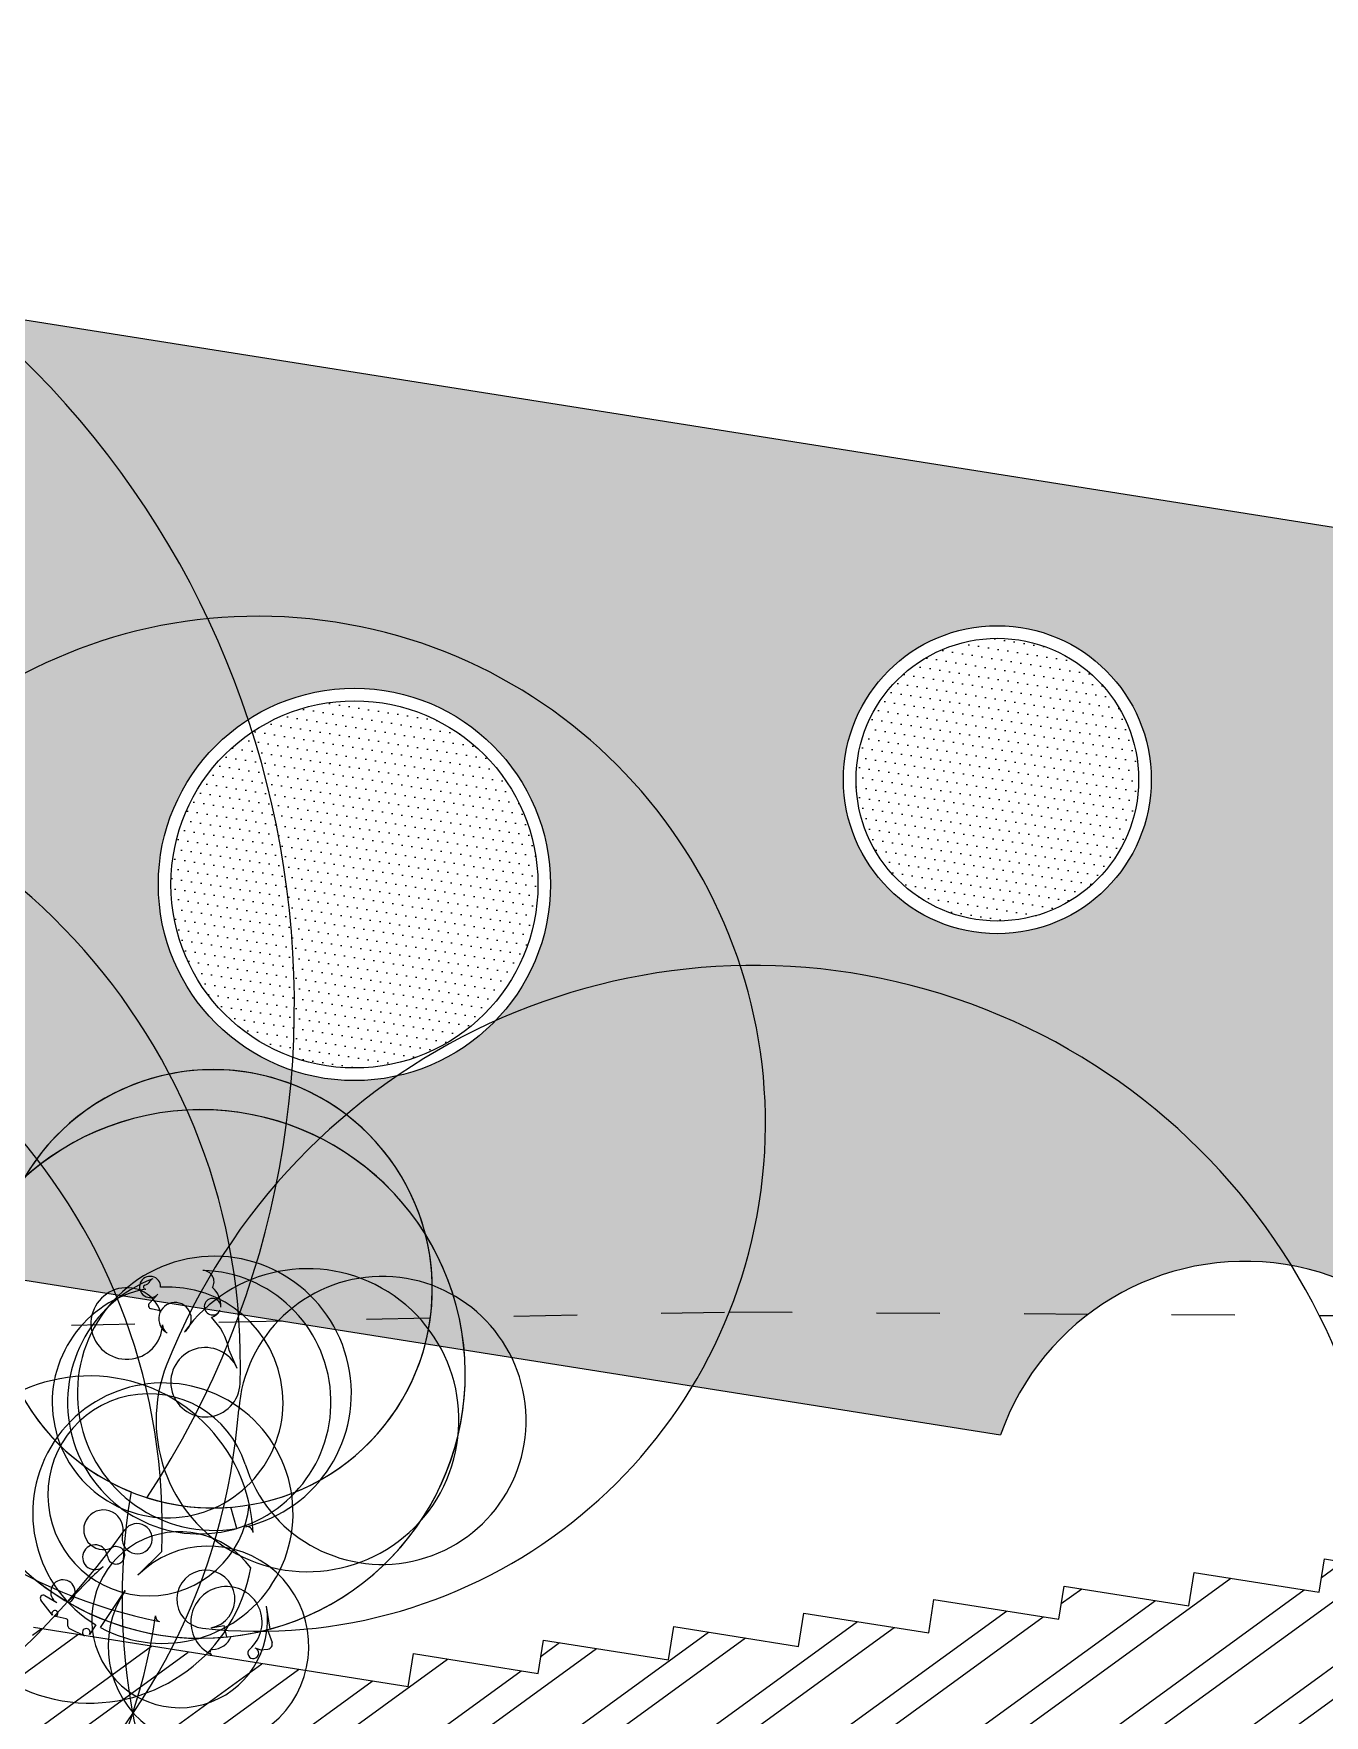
# Model space of a CAD drawing. Extents: x -640655 to -640254, y -1045449 to -1045159.
# Drawn here: x -640500.68 to -640494.56, y -1045302.24 to -1045294.26 of the extents above; entities that cross this region are included whole.
import ezdxf

# ---------------------------------------------------------------- set-up
doc = ezdxf.new("R2010")
doc.units = 0
doc.header["$MEASUREMENT"] = 0
doc.linetypes.add('DASHED1', pattern=[1, 0.3, -0.4, 0.3])
doc.layers.get('0').update_dxf_attribs({"linetype": 'CONTINUOUS'})
for name, color, linetype in [('REZY', 14, 'CONTINUOUS'), ('T_srafa', 8, 'CONTINUOUS'), ('T_stafaz', 7, 'CONTINUOUS'), ('T_tenka', 4, 'CONTINUOUS'), ('T_tlusta', 1, 'CONTINUOUS')]:
    doc.layers.add(name, color=color, linetype=linetype)
pattern_1 = [(350.999936149, (0, 0), (0.0304818585404, 0.0426314242217), [0, -0.046875])]

# ---------------------------------------------------------------- blocks, each defined once
blk = doc.blocks.new('PO07')
for p, q in [((-598.1, 1606.4), (-565.3, 1654.5)), ((-549.8, 1579.2), (-585.2, 1580.7)), ((-138.1, 1366), (-188.9, 1445.2)), ((-21.5, 615.1), (-65, 710.3)), ((-356, 452.2), (-450.9, 322.2)), ((-759.3, 145.4), (-686.9, 248.7)), ((-587.3, 50.5), (-498.1, 242.2)), ((209.8, 168.9), (176.6, 272.7)), ((197.5, 163.5), (228.7, 107.7)), ((-820.3, 72.2), (-886.5, 134.3)), ((-871.6, 158.1), (-809.9, 134.2)), ((-67.2, 130.7), (-8.9, 151.7)), ((12.7, 99.6), (-8.9, 151.7)), ((-753.3, 65), (-811.6, 68.5)), ((-740.1, 31.8), (-744, 56.5)), ((-731.2, 21.7), (-654.7, -0.5)), ((-610.8, 59.5), (-633.1, 9.5)), ((178.7, 63.7), (153.6, 68.5)), ((178.7, 63.7), (214.5, 73.6))]:
    blk.add_line(p, q)
for centre, radius, start, end in [((-290.8, 1179.6), 625.1, 97.40799, 119.6653), ((-364.4, 1745.6), 54.3, 338.87487, 97.40799), ((-628.8, 1678.6), 9.48, 114.5064, 289.9293), ((-649.8, 1724.7), 41.2, 294.5064, 338.7573), ((-438.9, 1154.8), 547.7, 102.45949, 109.9293), ((-587.5, 1700.5), 25.6, 119.6653, 158.7573), ((-606.8, 1682.8), 50.2, 325.7376, 7.77868), ((-375.4, 1628.1), 115.7, 6.3164, 57.8014), ((-584.5, 1597.1), 16.4, 145.7376, 267.5736), ((-320.3, 1642.8), 61.1, 292.31368, 343.3843), ((-299.3, 1636.6), 39.2, 343.3843, 6.3164), ((-550.4, 1565.1), 14.1, 27.1367, 87.57362), ((-689.1, 1494.1), 169.9, 7.12932, 27.1367), ((-473.1, 1339.4), 303.2, 20.43437, 54.52989), ((-477.5, 1520.5), 43.3, 187.1293, 250.4408), ((-466.3, 1552.3), 77, 250.4408, 314.42389), ((230.2, 1175.4), 718.7, 153.39426, 167.3332), ((-276.6, 1277.1), 164.6, 7.14616, 32.67369), ((2454.7, 675.5), 2998.7, 167.3332, 179.3793), ((-3048.8, 929.6), 2958.5, 4.70312, 7.14616), ((580.4, 1229.7), 683.1, 184.7267, 206.6751), ((-458.3, 707.8), 479.3, 3.23248, 26.67511), ((-309.4, 1720.9), 1039.7, 283.59321, 288.4839), ((-4360.7, 2447.4), 4272.6, 333.2715, 335.75445), ((-309.4, 1720.9), 1039.7, 256.9703, 261.39468), ((-226.5, 1232), 650.1, 288.38027, 292.1088), ((29.2, 602.5), 29.3, 11.45268, 112.1088), ((-702.5, 454.3), 775.9, 359.06225, 11.45268), ((-645.2, 510.5), 93.8, 305.2545, 354.1086), ((-480.6, 493.5), 71.7, 153.2715, 174.1086), ((-567.1, 400.1), 41.5, 125.2545, 194.2059), ((-3195.6, 120.5), 2858.9, 0.4911, 6.66276), ((-221, 145.5), 417.4, 17.72922, 45.17039), ((508, -588.9), 1459.1, 140.5612, 144.9714), ((-664.4, 375.4), 58.8, 320.5612, 14.20592), ((-66.3, 41.4), 476.2, 143.8625, 155.054), ((-303.1, 1312.8), 1253.7, 293.53602, 294.1494), ((-876.8, 144.7), 14.3, 68.81573, 226.8586), ((-788.9, 188.4), 58.2, 248.8157, 306.37809), ((-378.9, 632.1), 617.7, 231.9868, 232.55707), ((-313.4, 145.2), 23.4, 180.4911, 267.7825), ((-221.1, 2527.5), 2407.5, 267.7825, 272.7067), ((-114, 260.6), 138.1, 272.7067, 289.787), ((-63.2, 127.1), 98.2, 280.5128, 346.92752), ((-303.1, 1312.8), 1253.7, 284.5901, 285.52555), ((208.2, 96.2), 23.5, 285.3876, 29.20942), ((-810.8, 82.4), 13.9, 226.8586, 266.5982), ((-753.9, 55), 10, 8.79984, 86.59815), ((-727.7, 33.8), 12.6, 188.7998, 253.8179), ((-649.6, 16.9), 18.1, 253.8179, 335.9928), ((-378.9, 632.1), 617.7, 247.94384, 250.284), ((-43, 18.4), 12.4, 100.5128, 254.0668), ((0, 169), 169, 254.0668, 319.7622), ((148.8, 43.2), 25.8, 79.17568, 139.7622)]:
    blk.add_arc(centre, radius, start, end)

msp = doc.modelspace()

# ---------------------------------------------------------------- hatches: boundary and pattern name
at = {"layer": 'T_srafa', "linetype": 'Continuous'}
h = msp.add_hatch(dxfattribs=at)
h.set_pattern_fill('DOTS', color=251, scale=0.75, style=0)
h.set_pattern_definition(pattern_1)
h.paths.add_polyline_path([(-640496.7696, -1045297.6993, 1), (-640495.445, -1045297.9091, 1)])
h = msp.add_hatch(dxfattribs=at)
h.set_pattern_fill('DOTS', color=251, scale=0.75, style=0)
h.set_pattern_definition(pattern_1)
h.paths.add_polyline_path([(-640498.2986, -1045298.4372, 1), (-640500.0188, -1045298.1648, 1)])
h = msp.add_hatch(dxfattribs=at)
h.set_pattern_fill('ANSI32', color=256, style=0)
h.set_pattern_definition([(35.99993615, (0, 0), (-0.22041913152, 0.30338161853), []), (35.99993615, (0.1746, -0.02765), (-0.22041913152, 0.30338161853), [])])
h.paths.add_polyline_path([(-640516.3097, -1045300.5783), (-640520.1792, -1045300.0216), (-640520.1694, -1045299.9624), (-640520.1893, -1045299.8984), (-640522.3799, -1045299.5384), (-640524.3208, -1045300.5571), (-640516.5025, -1045301.7954)])
h.paths.add_polyline_path([(-640480.2386, -1045300.2851), (-640480.2513, -1045300.3649), (-640480.5476, -1045300.318), (-640480.5726, -1045300.476), (-640480.8689, -1045300.4291), (-640480.8939, -1045300.5871), (-640481.1902, -1045300.5402), (-640481.2153, -1045300.6982), (-640481.5116, -1045300.6513), (-640481.5366, -1045300.8093), (-640481.8329, -1045300.7624), (-640481.8579, -1045300.9204), (-640482.1542, -1045300.8735), (-640482.1793, -1045301.0315), (-640482.4756, -1045300.9846), (-640482.5006, -1045301.1426), (-640482.7969, -1045301.0957), (-640482.8219, -1045301.2537), (-640483.1182, -1045301.2068), (-640483.1433, -1045301.3648), (-640483.4396, -1045301.3179), (-640483.4646, -1045301.4759), (-640483.7609, -1045301.429), (-640483.7859, -1045301.587), (-640484.0823, -1045301.5401), (-640484.1073, -1045301.6981), (-640485.0715, -1045301.5454), (-640487.8111, -1045301.1114), (-640487.8361, -1045301.2695), (-640488.4288, -1045301.1756), (-640488.4538, -1045301.3336), (-640489.0464, -1045301.2398), (-640489.0714, -1045301.3978), (-640489.664, -1045301.304), (-640489.6891, -1045301.462), (-640490.2817, -1045301.3681), (-640490.3067, -1045301.5262), (-640490.8993, -1045301.4323), (-640490.9244, -1045301.5903), (-640491.517, -1045301.4965), (-640491.542, -1045301.6545), (-640492.1346, -1045301.5606), (-640492.1596, -1045301.7187), (-640492.7523, -1045301.6248), (-640492.7773, -1045301.7828), (-640494.5551, -1045301.5012), (-640494.5802, -1045301.6593), (-640495.1728, -1045301.5654), (-640495.1978, -1045301.7234), (-640495.7904, -1045301.6296), (-640495.8154, -1045301.7876), (-640496.4081, -1045301.6937), (-640496.4331, -1045301.8518), (-640497.0257, -1045301.7579), (-640497.0507, -1045301.9159), (-640497.6433, -1045301.8221), (-640497.6684, -1045301.9801), (-640498.261, -1045301.8863), (-640498.286, -1045302.0443), (-640498.8786, -1045301.9504), (-640498.9037, -1045302.1085), (-640500.6815, -1045301.8269), (-640500.7065, -1045301.9849), (-640501.2991, -1045301.891), (-640501.3242, -1045302.0491), (-640501.9168, -1045301.9552), (-640501.9418, -1045302.1132), (-640502.5344, -1045302.0194), (-640502.5594, -1045302.1774), (-640503.1521, -1045302.0835), (-640503.1771, -1045302.2416), (-640503.7697, -1045302.1477), (-640503.7947, -1045302.3057), (-640504.3873, -1045302.2119), (-640504.4124, -1045302.3699), (-640505.005, -1045302.2761), (-640505.03, -1045302.4341), (-640505.5239, -1045302.3559), (-640506.7058, -1045302.1687), (-640506.4868, -1045300.7859), (-640506.7831, -1045300.739), (-640506.9915, -1045302.0544), (-640511.984, -1045301.0289), (-640512.2307, -1045300.9884), (-640514.121, -1045300.774), (-640514.1901, -1045300.7627), (-640514.2294, -1045300.817), (-640514.2391, -1045300.8762), (-640516.3097, -1045300.5783), (-640516.5025, -1045301.7954), (-640478.9274, -1045307.7468), (-640477.7403, -1045300.2515)])
at = {"layer": 'T_tlusta', "linetype": 'Continuous'}
h = msp.add_hatch(color=147, dxfattribs=at)
h.dxf.hatch_style = 1
h.paths.add_polyline_path([(-640487.6962, -1045300.3855), (-640487.5672, -1045300.3838, -0.963444), (-640484.5656, -1045300.3434), (-640481.197, -1045300.298), (-640481.0622, -1045299.4467), (-640489.858, -1045298.0536), (-640489.799, -1045297.3542), (-640501.9603, -1045295.428, -1.898819), (-640503.9777, -1045295.1085), (-640509.3047, -1045294.2648), (-640509.6197, -1045298.7701), (-640499.5062, -1045300.3719), (-640497.3806, -1045300.3293), (-640495.6746, -1045300.3392, -0.339601), (-640494.1781, -1045300.3479)])
h.paths.add_polyline_path([(-640508.9312, -1045296.149, -1), (-640506.0911, -1045296.5988, -1)], flags=16)
h.paths.add_polyline_path([(-640502.3769, -1045299.3546, -1), (-640503.2802, -1045299.2115, -1)], flags=16)
h.paths.add_polyline_path([(-640500.078, -1045298.1554, -1), (-640498.2394, -1045298.4466, -1)], flags=16)
h.paths.add_polyline_path([(-640500.0188, -1045298.1648, -1), (-640498.2986, -1045298.4372, -1)], flags=0)
h.paths.add_polyline_path([(-640496.8289, -1045297.6899, -1), (-640495.3857, -1045297.9185, -1)], flags=16)
h.paths.add_polyline_path([(-640496.7696, -1045297.6993, -1), (-640495.445, -1045297.9091, -1)], flags=0)
h.paths.add_polyline_path([(-640492.9244, -1045298.6349, -1), (-640490.0843, -1045299.0847, -1)], flags=16)
h.paths.add_polyline_path([(-640495.6746, -1045300.3392), (-640497.3806, -1045300.3293), (-640499.5062, -1045300.3719), (-640496.0919, -1045300.9127, -0.14743)])
h.paths.add_polyline_path([(-640489.664, -1045301.304), (-640489.0714, -1045301.3978), (-640489.0464, -1045301.2398), (-640488.4538, -1045301.3336), (-640488.4288, -1045301.1756), (-640487.8361, -1045301.2695), (-640487.8111, -1045301.1114), (-640487.3591, -1045301.183, -0.140166), (-640487.5672, -1045300.3838), (-640487.6962, -1045300.3855), (-640494.1781, -1045300.3479, -0.225735), (-640493.7035, -1045301.291), (-640491.5387, -1045301.6339), (-640491.517, -1045301.4965), (-640490.9244, -1045301.5903), (-640490.8993, -1045301.4323), (-640490.3067, -1045301.5262), (-640490.2817, -1045301.3681), (-640489.6891, -1045301.462)])
edge = h.paths.add_edge_path()
edge.add_line((-640481.2593, -1045300.6912), (-640481.197, -1045300.298))
edge.add_line((-640481.197, -1045300.298), (-640484.5656, -1045300.3434))
edge.add_arc((-640486.0657, -1045300.4195), 1.502, -48.55425, 2.90487, ccw=False)
edge.add_line((-640485.0715, -1045301.5454), (-640484.1073, -1045301.6981))
edge.add_line((-640484.1073, -1045301.6981), (-640484.0823, -1045301.5401))
edge.add_line((-640484.0823, -1045301.5401), (-640483.7859, -1045301.587))
edge.add_line((-640483.7859, -1045301.587), (-640483.7609, -1045301.429))
edge.add_line((-640483.7609, -1045301.429), (-640483.4646, -1045301.4759))
edge.add_line((-640483.4646, -1045301.4759), (-640483.4396, -1045301.3179))
edge.add_line((-640483.4396, -1045301.3179), (-640483.1433, -1045301.3648))
edge.add_line((-640483.1433, -1045301.3648), (-640483.1182, -1045301.2068))
edge.add_line((-640483.1182, -1045301.2068), (-640482.8219, -1045301.2537))
edge.add_line((-640482.8219, -1045301.2537), (-640482.7969, -1045301.0957))
edge.add_line((-640482.7969, -1045301.0957), (-640482.5006, -1045301.1426))
edge.add_line((-640482.5006, -1045301.1426), (-640482.4756, -1045300.9846))
edge.add_line((-640482.4756, -1045300.9846), (-640482.1793, -1045301.0315))
edge.add_line((-640482.1793, -1045301.0315), (-640482.1542, -1045300.8735))
edge.add_line((-640482.1542, -1045300.8735), (-640481.8579, -1045300.9204))
edge.add_line((-640481.8579, -1045300.9204), (-640481.8329, -1045300.7624))
edge.add_line((-640481.8329, -1045300.7624), (-640481.5366, -1045300.8093))
edge.add_line((-640481.5366, -1045300.8093), (-640481.5116, -1045300.6513))
edge.add_line((-640481.5116, -1045300.6513), (-640481.2593, -1045300.6912))

# ---------------------------------------------------------------- linework, layer by layer
at = {"layer": 'REZY', "linetype": 'DASHED1'}
msp.add_lwpolyline([(-640510.0975, -1045300.3408), (-640504.7008, -1045300.476), (-640497.3806, -1045300.3293), (-640487.6962, -1045300.3855), (-640477.5598, -1045300.249)], dxfattribs=at)
at = {"layer": 'T_tenka', "linetype": 'Continuous'}
for p, q in [((-640489.799, -1045297.3542), (-640501.9603, -1045295.428)), ((-640509.6197, -1045298.7701), (-640496.0919, -1045300.9127))]:
    msp.add_line(p, q, dxfattribs=at)
for centre, radius in [((-640496.1073, -1045297.8042), 0.7306), ((-640496.1073, -1045297.8042), 0.6706), ((-640499.1587, -1045298.301), 0.9308), ((-640499.1587, -1045298.301), 0.8708)]:
    msp.add_circle(centre, radius, dxfattribs=at)
msp.add_arc((-640494.932, -1045301.3182), 1.2288, 1.27053, 160.72934, dxfattribs=at)
at = {"layer": 'T_tlusta', "linetype": 'Continuous'}
for p, q in [((-640494.5551, -1045301.5012), (-640492.7773, -1045301.7828)), ((-640498.9037, -1045302.1085), (-640500.6815, -1045301.8269))]:
    msp.add_line(p, q, dxfattribs=at)
msp.add_lwpolyline([(-640498.9037, -1045302.1085), (-640498.8786, -1045301.9504), (-640498.286, -1045302.0443), (-640498.261, -1045301.8863), (-640497.6684, -1045301.9801), (-640497.6433, -1045301.8221), (-640497.0507, -1045301.9159), (-640497.0257, -1045301.7579), (-640496.4331, -1045301.8518), (-640496.4081, -1045301.6937), (-640495.8154, -1045301.7876), (-640495.7904, -1045301.6296), (-640495.1978, -1045301.7234), (-640495.1728, -1045301.5654), (-640494.5802, -1045301.6593), (-640494.5551, -1045301.5012)], dxfattribs=at)

# ---------------------------------------------------------------- block references
at = {"layer": 'T_stafaz', "xscale": 0.001000000024211127, "yscale": 0.001000000047497451, "zscale": 0.001, "rotation": 350.99993824263}
msp.add_blockref('PO07', (-640499.7926, -1045301.9677), dxfattribs=at)

doc.saveas('drawing.dxf')
